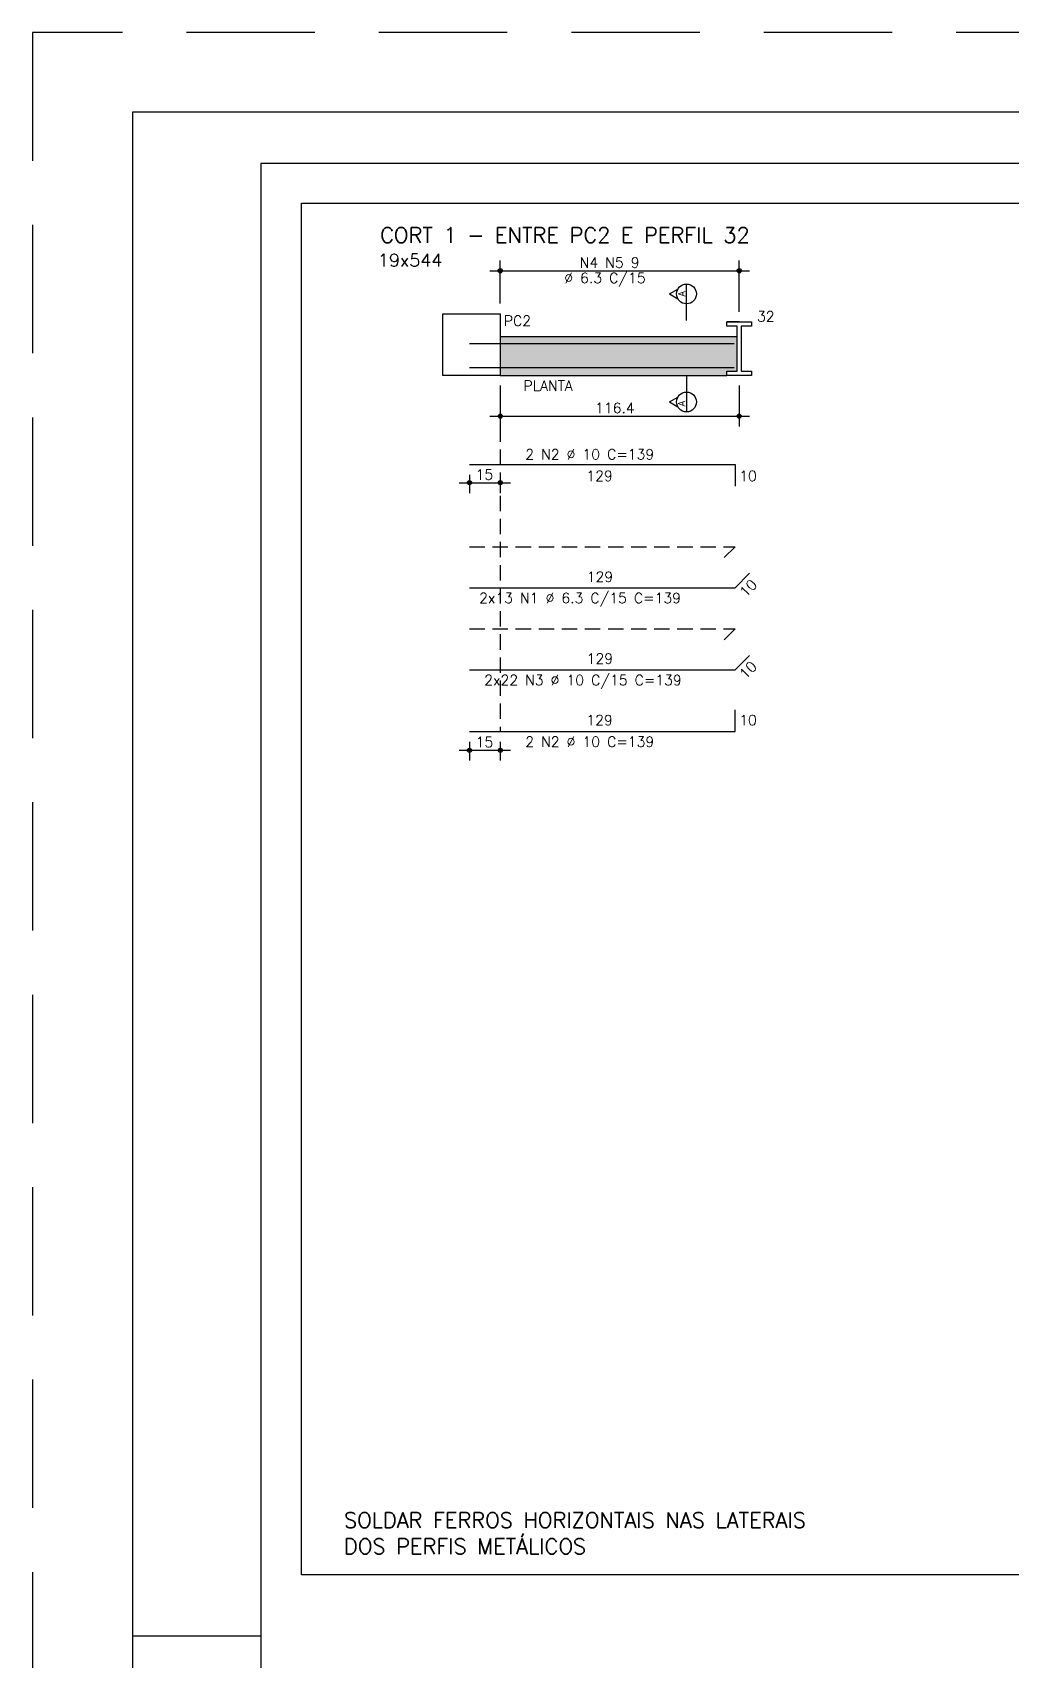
# Model space of a CAD drawing. Extents: x -1.9 to 86, y -1.2 to 61.3.
# Drawn here: x -1.95 to 17.12, y 29.58 to 61.31 of the extents above; entities that cross this region are included whole.
import ezdxf

# ---------------------------------------------------------------- set-up
doc = ezdxf.new("R2010")
doc.units = 0
doc.header["$MEASUREMENT"] = 0
doc.linetypes.add('ESTILO_TQS_0001', pattern=[0.45, 0.3, -0.15])
doc.linetypes.add('HIDDEN', pattern=[0.375, 0.25, -0.125])
doc.layers.get('0').update_dxf_attribs({"linetype": 'CONTINUOUS'})
doc.layers.get('Defpoints').update_dxf_attribs({"linetype": 'CONTINUOUS'})
for name, color, linetype in [('ARQ_FOLHA', 7, 'CONTINUOUS'), ('PENA_01', 1, 'CONTINUOUS'), ('PENA_02', 2, 'CONTINUOUS'), ('PENA_03', 3, 'CONTINUOUS'), ('PENA_04', 4, 'CONTINUOUS'), ('PENA_05', 5, 'CONTINUOUS'), ('PENA_06', 6, 'CONTINUOUS'), ('PENA_10', 253, 'CONTINUOUS')]:
    doc.layers.add(name, color=color, linetype=linetype)
doc.styles.get("Standard").update_dxf_attribs({"font": 'ROMANS.SHX'})

# ---------------------------------------------------------------- blocks, each defined once
blk = doc.blocks.new('FOLHA A1 - 841 X 594')
at = {"layer": 'ARQ_FOLHA', "color": 1}
blk.add_line((-816, 297), (-841, 297), dxfattribs=at)
for points in [[(-841, 0), (0, 0), (0, 594), (-841, 594)], [(-816, 10), (-10, 10), (-10, 584), (-816, 584)]]:
    blk.add_lwpolyline(points, close=True, dxfattribs=at)
at = {"layer": 'Defpoints', "color": 8, "linetype": 'HIDDEN', "ltscale": 100}
blk.add_lwpolyline([(-860.5, 609.5), (-860.5, -15.5), (19.5, -15.5), (19.5, 609.5)], close=True, dxfattribs=at)
blk = doc.blocks.new('*U23')
blk.add_blockref('FOLHA A1 - 841 X 594', (0, 0))

msp = doc.modelspace()

# ---------------------------------------------------------------- linework, layer by layer
at = {"layer": 'PENA_01', "linetype": 'Continuous'}
for p, q in [((7.163, 56.026), (7.163, 56.863)), ((11.819, 55.866), (11.819, 56.863)), ((6.963, 56.663), (12.019, 56.663)), ((7.163, 54.426), (7.163, 53.63)), ((11.819, 54.426), (11.819, 53.63)), ((6.963, 53.83), (12.019, 53.83)), ((6.563, 52.687), (6.563, 52.333)), ((7.163, 52.687), (7.163, 52.333)), ((6.363, 52.533), (7.363, 52.533)), ((6.363, 47.32), (7.363, 47.32)), ((6.563, 47.487), (6.563, 47.12)), ((7.163, 47.487), (7.163, 47.12))]:
    msp.add_line(p, q, dxfattribs=at)
at = {"layer": 'PENA_01', "linetype": 'ESTILO_TQS_0001'}
for p, q in [((7.163, 53.63), (7.163, 47.687)), ((6.563, 51.287), (11.739, 51.287)), ((11.739, 51.287), (11.456, 51.004)), ((6.563, 49.687), (11.739, 49.687)), ((11.739, 49.687), (11.456, 49.404))]:
    msp.add_line(p, q, dxfattribs=at)
at = {"layer": 'PENA_02', "linetype": 'Continuous'}
for centre, radius in [((7.163, 56.663), 0.0416), ((7.163, 56.663), 0.0208), ((11.819, 56.663), 0.0416), ((11.819, 56.663), 0.0208), ((7.163, 53.83), 0.04), ((7.163, 53.83), 0.02), ((11.819, 53.83), 0.04), ((11.819, 53.83), 0.02), ((6.563, 52.533), 0.04), ((6.563, 52.533), 0.02), ((7.163, 52.533), 0.04), ((7.163, 52.533), 0.02), ((6.563, 47.32), 0.04), ((6.563, 47.32), 0.02), ((7.163, 47.32), 0.04), ((7.163, 47.32), 0.02)]:
    msp.add_circle(centre, radius, dxfattribs=at)
at = {"layer": 'PENA_03', "linetype": 'Continuous'}
for p, q in [((7.163, 55.826), (7.163, 55.826)), ((11.819, 55.666), (11.579, 55.666)), ((11.819, 55.666), (11.819, 55.666)), ((7.163, 55.386), (11.779, 55.386)), ((7.163, 54.626), (11.579, 54.626)), ((7.163, 54.626), (7.163, 54.626)), ((12.059, 54.626), (11.579, 54.626)), ((11.819, 54.626), (11.819, 54.626)), ((12.059, 54.706), (12.059, 54.626)), ((6.563, 52.887), (6.563, 52.887)), ((7.163, 52.887), (7.163, 52.887)), ((6.563, 47.687), (6.563, 47.687)), ((7.163, 47.687), (7.163, 47.687))]:
    msp.add_line(p, q, dxfattribs=at)
for points in [[(3.288, 57.984), (29.259, 57.984), (29.259, 31.252), (3.288, 31.252), (3.288, 57.984)], [(6.043, 55.826), (7.163, 55.826), (7.163, 54.626), (6.043, 54.626), (6.043, 55.826)], [(11.579, 55.666), (12.059, 55.666), (12.059, 55.586), (11.859, 55.586), (11.859, 54.706), (12.059, 54.706), (12.059, 54.626), (11.579, 54.626), (11.579, 54.706), (11.779, 54.706), (11.779, 55.586), (11.579, 55.586), (11.579, 55.666)]]:
    msp.add_lwpolyline(points, dxfattribs=at)
at = {"layer": 'PENA_05', "linetype": 'Continuous'}
for p, q in [((10.461, 56.212), (10.623, 56.305)), ((10.461, 56.212), (10.623, 56.118)), ((10.792, 55.693), (10.792, 56.405)), ((10.792, 54.626), (10.792, 53.914)), ((10.461, 54.107), (10.623, 54.201)), ((10.461, 54.107), (10.623, 54.014)), ((6.563, 52.887), (11.739, 52.887)), ((11.739, 52.887), (11.739, 52.467)), ((11.739, 50.487), (12.022, 50.77)), ((6.563, 50.487), (11.739, 50.487)), ((11.739, 48.887), (12.022, 49.17)), ((6.563, 48.887), (11.739, 48.887)), ((11.739, 47.687), (11.739, 48.107)), ((6.563, 47.687), (11.739, 47.687))]:
    msp.add_line(p, q, dxfattribs=at)
for points in [[(6.563, 55.246), (11.719, 55.246)], [(11.719, 54.771), (7.643, 54.771), (6.563, 54.771)]]:
    msp.add_lwpolyline(points, dxfattribs=at)
for centre in [(10.792, 56.212), (10.792, 54.107)]:
    msp.add_circle(centre, 0.193, dxfattribs=at)
at = {"layer": 'PENA_10', "linetype": 'Continuous'}
for points in [[(7.163, 55.386), (11.779, 55.386), (11.779, 54.706)], [(7.163, 55.386), (11.779, 54.706), (11.579, 54.706)], [(7.163, 55.386), (11.579, 54.706), (11.579, 54.626)], [(7.163, 55.386), (11.579, 54.626), (7.163, 54.626)], [(7.163, 55.386), (7.163, 54.626), (7.163, 55.386)]]:
    msp.add_solid(points, dxfattribs=at)

# ---------------------------------------------------------------- block references
at = {"xscale": 0.09999999999999938, "yscale": 0.09999999999999938, "zscale": 0.09999999999999938}
msp.add_blockref('*U23', (84.1, 0.356), dxfattribs=at)

# ---------------------------------------------------------------- texts
at = {"layer": 'PENA_03', "linetype": 'Continuous'}
for s, p in [('N4 N5 9', (8.711, 56.723)), ('%%c 6.3 C/15', (8.411, 56.423)), ('32', (12.166, 55.675)), ('PC2', (7.232, 55.589)), ('PLANTA', (7.615, 54.323)), ('116.4', (9.011, 53.89)), ('2 N2 %%c 10 C=139', (7.651, 52.987)), ('15', (6.683, 52.593)), ('129', (8.841, 52.567)), ('10', (11.819, 52.567)), ('129', (8.848, 50.6)), ('2x13 N1 %%c 6.3 C/15 C=139', (6.751, 50.187)), ('129', (8.847, 49.007)), ('2x22 N3 %%c 10 C/15 C=139', (6.851, 48.587)), ('129', (8.841, 47.807)), ('10', (11.819, 47.807)), ('2 N2 %%c 10 C=139', (7.651, 47.387)), ('15', (6.683, 47.38))]:
    msp.add_text(s, height=0.2, dxfattribs=at).set_placement(p)
for p in [(11.944, 50.286), (11.94, 48.692)]:
    msp.add_text('10', height=0.2, rotation=45, dxfattribs=at).set_placement(p)
at = {"layer": 'PENA_04', "linetype": 'Continuous'}
msp.add_text('19x544', height=0.25, dxfattribs=at).set_placement((4.78, 56.745))
at = {"layer": 'PENA_05', "linetype": 'Continuous'}
for p in [(10.766, 56.16), (10.766, 54.021)]:
    msp.add_text('A', height=0.138, rotation=90, dxfattribs=at).set_placement(p)
for s, p in [('SOLDAR FERROS HORIZONTAIS NAS LATERAIS ', (4.119, 32.168)), ('DOS PERFIS METÁLICOS', (4.119, 31.658))]:
    msp.add_text(s, height=0.3, dxfattribs=at).set_placement(p)
at = {"layer": 'PENA_06', "linetype": 'Continuous'}
msp.add_text('CORT 1 - ENTRE PC2 E PERFIL 32', height=0.3, dxfattribs=at).set_placement((4.823, 57.21))

doc.saveas('drawing.dxf')
